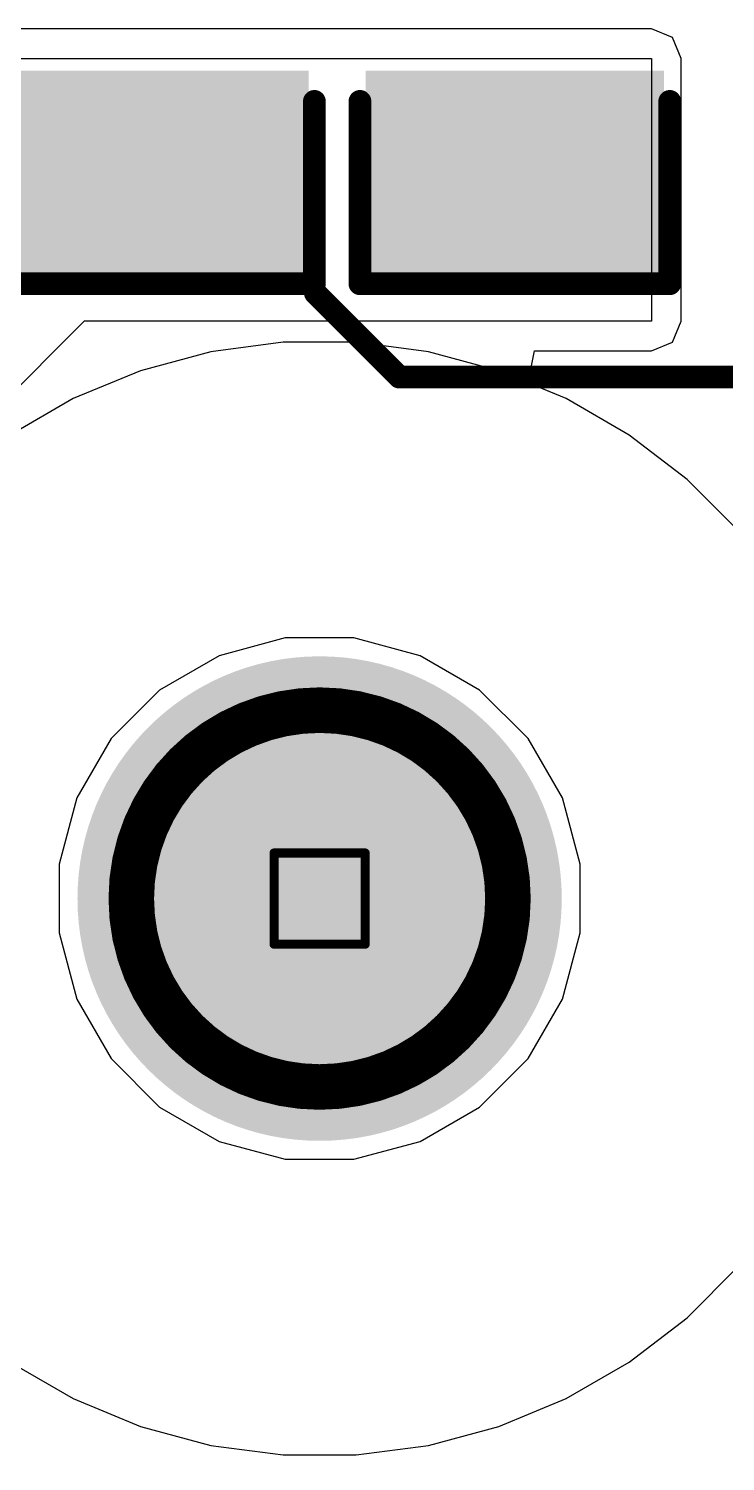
# Model space of a CAD drawing. Header units: inches. Extents: x -5 to 247, y -53 to 67.
# Drawn here: x 43.36 to 47.25, y -37.06 to -29.07 of the extents above; entities that cross this region are included whole.
import ezdxf

# ---------------------------------------------------------------- set-up
doc = ezdxf.new("R2010")
doc.units = ezdxf.units.IN
for name, color, linetype in [('Board Outline', 216, 'Continuous'), ('Bottom Layer', 5, 'Continuous'), ('Bottom Solder', 6, 'Continuous'), ('Drill Drawing', 1, 'Continuous'), ('Multi-Layer', 9, 'Continuous'), ('Pad Holes', 156, 'Continuous'), ('Top Layer', 1, 'Continuous'), ('Top Overlay', 2, 'Continuous'), ('Top Paste', 8, 'Continuous'), ('Top Solder', 216, 'Continuous')]:
    doc.layers.add(name, color=color, linetype=linetype)

# ---------------------------------------------------------------- blocks, each defined once
blk = doc.blocks.new('C___0805_48')
at = {"layer": 'Top Layer'}
for points in [[(-1.524, 0.762), (-0.508, 0.762), (-0.508, -0.762), (-1.524, -0.762)], [(0.508, 0.762), (1.524, 0.762), (1.524, -0.762), (0.508, -0.762)]]:
    blk.add_hatch(color=1, dxfattribs=at).paths.add_polyline_path(points)
at = {"layer": 'Top Paste'}
for points in [[(-1.524, 0.762), (-0.508, 0.762), (-0.508, -0.762), (-1.524, -0.762)], [(0.508, 0.762), (1.524, 0.762), (1.524, -0.762), (0.508, -0.762)]]:
    blk.add_hatch(color=8, dxfattribs=at).paths.add_polyline_path(points)
at = {"layer": 'Top Solder'}
for points in [[(-1.594, 0.832), (-0.438, 0.832), (-0.438, -0.832), (-1.594, -0.832)], [(0.438, 0.832), (1.594, 0.832), (1.594, -0.832), (0.438, -0.832)]]:
    blk.add_hatch(color=216, dxfattribs=at).paths.add_polyline_path(points)
at = {"layer": 'Top Overlay'}
for points in [[(-1.6256, -0.8636, 0.127, 0.127, 0), (-1.6256, 0.8636, 0.127, 0.127, 0)], [(-0.6096, 0.8636, 0.127, 0.127, 0), (-1.6256, 0.8636, 0.127, 0.127, 0)], [(1.6256, 0.8636, 0.127, 0.127, 0), (0.6096, 0.8636, 0.127, 0.127, 0)], [(1.6256, -0.8636, 0.127, 0.127, 0), (1.6256, 0.8636, 0.127, 0.127, 0)], [(-0.6096, -0.8636, 0.127, 0.127, 0), (-1.6256, -0.8636, 0.127, 0.127, 0)], [(1.6256, -0.8636, 0.127, 0.127, 0), (0.6096, -0.8636, 0.127, 0.127, 0)]]:
    blk.add_lwpolyline(points, format="xyseb", dxfattribs=at)
for points in [[(-1.6574, 0.8636, 0.0635, 0.0635, 1), (-1.5938, 0.8636, 0.0635, 0.0635, 1)], [(-1.6574, 0.8636, 0.0635, 0.0635, 1), (-1.5938, 0.8636, 0.0635, 0.0635, 1)], [(-0.6413, 0.8636, 0.0635, 0.0635, 1), (-0.5778, 0.8636, 0.0635, 0.0635, 1)], [(0.5778, 0.8636, 0.0635, 0.0635, 1), (0.6413, 0.8636, 0.0635, 0.0635, 1)], [(1.5938, 0.8636, 0.0635, 0.0635, 1), (1.6574, 0.8636, 0.0635, 0.0635, 1)], [(1.5938, 0.8636, 0.0635, 0.0635, 1), (1.6574, 0.8636, 0.0635, 0.0635, 1)], [(-1.6574, -0.8636, 0.0635, 0.0635, 1), (-1.5938, -0.8636, 0.0635, 0.0635, 1)], [(-1.6574, -0.8636, 0.0635, 0.0635, 1), (-1.5938, -0.8636, 0.0635, 0.0635, 1)], [(-0.6413, -0.8636, 0.0635, 0.0635, 1), (-0.5778, -0.8636, 0.0635, 0.0635, 1)], [(0.5778, -0.8636, 0.0635, 0.0635, 1), (0.6413, -0.8636, 0.0635, 0.0635, 1)], [(1.5938, -0.8636, 0.0635, 0.0635, 1), (1.6574, -0.8636, 0.0635, 0.0635, 1)], [(1.5938, -0.8636, 0.0635, 0.0635, 1), (1.6574, -0.8636, 0.0635, 0.0635, 1)]]:
    blk.add_lwpolyline(points, format="xyseb", close=True, dxfattribs=at)
blk = doc.blocks.new('C___0805_49')
at = {"layer": 'Top Layer'}
for points in [[(-1.524, 0.762), (-0.508, 0.762), (-0.508, -0.762), (-1.524, -0.762)], [(0.508, 0.762), (1.524, 0.762), (1.524, -0.762), (0.508, -0.762)]]:
    blk.add_hatch(color=1, dxfattribs=at).paths.add_polyline_path(points)
at = {"layer": 'Top Paste'}
for points in [[(-1.524, 0.762), (-0.508, 0.762), (-0.508, -0.762), (-1.524, -0.762)], [(0.508, 0.762), (1.524, 0.762), (1.524, -0.762), (0.508, -0.762)]]:
    blk.add_hatch(color=8, dxfattribs=at).paths.add_polyline_path(points)
at = {"layer": 'Top Solder'}
for points in [[(-1.594, 0.832), (-0.438, 0.832), (-0.438, -0.832), (-1.594, -0.832)], [(0.438, 0.832), (1.594, 0.832), (1.594, -0.832), (0.438, -0.832)]]:
    blk.add_hatch(color=216, dxfattribs=at).paths.add_polyline_path(points)
at = {"layer": 'Top Overlay'}
for points in [[(-1.6256, -0.8636, 0.127, 0.127, 0), (-1.6256, 0.8636, 0.127, 0.127, 0)], [(-0.6096, 0.8636, 0.127, 0.127, 0), (-1.6256, 0.8636, 0.127, 0.127, 0)], [(1.6256, 0.8636, 0.127, 0.127, 0), (0.6096, 0.8636, 0.127, 0.127, 0)], [(1.6256, -0.8636, 0.127, 0.127, 0), (1.6256, 0.8636, 0.127, 0.127, 0)], [(-0.6096, -0.8636, 0.127, 0.127, 0), (-1.6256, -0.8636, 0.127, 0.127, 0)], [(1.6256, -0.8636, 0.127, 0.127, 0), (0.6096, -0.8636, 0.127, 0.127, 0)]]:
    blk.add_lwpolyline(points, format="xyseb", dxfattribs=at)
for points in [[(-1.6574, 0.8636, 0.0635, 0.0635, 1), (-1.5938, 0.8636, 0.0635, 0.0635, 1)], [(-1.6574, 0.8636, 0.0635, 0.0635, 1), (-1.5938, 0.8636, 0.0635, 0.0635, 1)], [(-0.6413, 0.8636, 0.0635, 0.0635, 1), (-0.5778, 0.8636, 0.0635, 0.0635, 1)], [(0.5778, 0.8636, 0.0635, 0.0635, 1), (0.6413, 0.8636, 0.0635, 0.0635, 1)], [(1.5938, 0.8636, 0.0635, 0.0635, 1), (1.6574, 0.8636, 0.0635, 0.0635, 1)], [(1.5938, 0.8636, 0.0635, 0.0635, 1), (1.6574, 0.8636, 0.0635, 0.0635, 1)], [(-1.6574, -0.8636, 0.0635, 0.0635, 1), (-1.5938, -0.8636, 0.0635, 0.0635, 1)], [(-1.6574, -0.8636, 0.0635, 0.0635, 1), (-1.5938, -0.8636, 0.0635, 0.0635, 1)], [(-0.6413, -0.8636, 0.0635, 0.0635, 1), (-0.5778, -0.8636, 0.0635, 0.0635, 1)], [(0.5778, -0.8636, 0.0635, 0.0635, 1), (0.6413, -0.8636, 0.0635, 0.0635, 1)], [(1.5938, -0.8636, 0.0635, 0.0635, 1), (1.6574, -0.8636, 0.0635, 0.0635, 1)], [(1.5938, -0.8636, 0.0635, 0.0635, 1), (1.6574, -0.8636, 0.0635, 0.0635, 1)]]:
    blk.add_lwpolyline(points, format="xyseb", close=True, dxfattribs=at)

msp = doc.modelspace()

# ---------------------------------------------------------------- hatches: boundary and pattern name
at = {"layer": 'Bottom Layer'}
h = msp.add_hatch(color=5, dxfattribs=at)
edge = h.paths.add_edge_path()
edge.add_arc((44.9872, -33.9214), 1.3, 0, 360)
at = {"layer": 'Bottom Solder'}
h = msp.add_hatch(color=6, dxfattribs=at)
edge = h.paths.add_edge_path()
edge.add_arc((44.9872, -33.9214), 1.35, 0, 360)
at = {"layer": 'Multi-Layer'}
h = msp.add_hatch(color=9, dxfattribs=at)
edge = h.paths.add_edge_path()
edge.add_arc((44.9872, -33.9214), 1.3, 0, 360)
at = {"layer": 'Pad Holes'}
h = msp.add_hatch(color=7, dxfattribs=at)
edge = h.paths.add_edge_path()
edge.add_arc((44.9872, -33.9214), 1.05, 0, 360)
at = {"layer": 'Top Layer'}
h = msp.add_hatch(color=1, dxfattribs=at)
edge = h.paths.add_edge_path()
edge.add_arc((44.9872, -33.9214), 1.3, 0, 360)
at = {"layer": 'Top Solder'}
h = msp.add_hatch(color=216, dxfattribs=at)
edge = h.paths.add_edge_path()
edge.add_arc((44.9872, -33.9214), 1.35, 0, 360)

# ---------------------------------------------------------------- linework, layer by layer
at = {"layer": 'Board Outline'}
msp.add_lwpolyline([(49.772, 6.3476, 0.254, 0.254, -0.6504), (32.1175, -53.0547, 0.254, 0.254, 0)], format="xyseb", dxfattribs=at)
for points in [[(46.0372, -33.9214, 0.254, 0.254, 1), (43.9372, -33.9214, 0.254, 0.254, 1)], [(43.8737, -33.9214, 0.127, 0.127, 1), (44.0007, -33.9214, 0.127, 0.127, 1)], [(45.9737, -33.9214, 0.127, 0.127, 1), (46.1007, -33.9214, 0.127, 0.127, 1)]]:
    msp.add_lwpolyline(points, format="xyseb", close=True, dxfattribs=at)
at = {"layer": 'Bottom Layer'}
for p, q in [((44.796, -32.469), (44.4266, -32.568)), ((45.1784, -32.469), (44.796, -32.469)), ((45.5478, -32.568), (45.1784, -32.469)), ((44.4266, -32.568), (44.0954, -32.7592)), ((45.879, -32.7592), (45.5478, -32.568)), ((44.0954, -32.7592), (43.825, -33.0296)), ((46.1494, -33.0296), (45.879, -32.7592)), ((43.825, -33.0296), (43.6338, -33.3608)), ((46.3406, -33.3608), (46.1494, -33.0296)), ((43.6338, -33.3608), (43.5348, -33.7302)), ((46.4396, -33.7302), (46.3406, -33.3608)), ((43.5348, -33.7302), (43.5348, -34.1126)), ((46.4396, -34.1126), (46.4396, -33.7302)), ((43.5348, -34.1126), (43.6338, -34.482)), ((46.3406, -34.482), (46.4396, -34.1126)), ((43.6338, -34.482), (43.825, -34.8132)), ((46.1494, -34.8132), (46.3406, -34.482)), ((43.825, -34.8132), (44.0954, -35.0836)), ((45.879, -35.0836), (46.1494, -34.8132)), ((44.0954, -35.0836), (44.4266, -35.2749)), ((45.5478, -35.2749), (45.879, -35.0836)), ((44.4266, -35.2749), (44.796, -35.3738)), ((45.1784, -35.3738), (45.5478, -35.2749)), ((44.796, -35.3738), (45.1784, -35.3738))]:
    msp.add_line(p, q, dxfattribs=at)
at = {"layer": 'Drill Drawing'}
for points in [[(44.7332, -33.6674, 0.0508, 0.0508, 0), (45.2412, -33.6674, 0.0508, 0.0508, 0)], [(44.7332, -34.1754, 0.0508, 0.0508, 0), (44.7332, -33.6674, 0.0508, 0.0508, 0)], [(45.2412, -34.1754, 0.0508, 0.0508, 0), (45.2412, -33.6674, 0.0508, 0.0508, 0)], [(44.7332, -34.1754, 0.0508, 0.0508, 0), (45.2412, -34.1754, 0.0508, 0.0508, 0)]]:
    msp.add_lwpolyline(points, format="xyseb", dxfattribs=at)
for points in [[(44.7205, -33.6674, 0.0254, 0.0254, 1), (44.7459, -33.6674, 0.0254, 0.0254, 1)], [(44.7205, -33.6674, 0.0254, 0.0254, 1), (44.7459, -33.6674, 0.0254, 0.0254, 1)], [(45.2285, -33.6674, 0.0254, 0.0254, 1), (45.2539, -33.6674, 0.0254, 0.0254, 1)], [(45.2285, -33.6674, 0.0254, 0.0254, 1), (45.2539, -33.6674, 0.0254, 0.0254, 1)], [(44.7205, -34.1754, 0.0254, 0.0254, 1), (44.7459, -34.1754, 0.0254, 0.0254, 1)], [(44.7205, -34.1754, 0.0254, 0.0254, 1), (44.7459, -34.1754, 0.0254, 0.0254, 1)], [(45.2285, -34.1754, 0.0254, 0.0254, 1), (45.2539, -34.1754, 0.0254, 0.0254, 1)], [(45.2285, -34.1754, 0.0254, 0.0254, 1), (45.2539, -34.1754, 0.0254, 0.0254, 1)]]:
    msp.add_lwpolyline(points, format="xyseb", close=True, dxfattribs=at)
at = {"layer": 'Top Layer'}
for p, q in [((46.8376, -29.0745), (41.9167, -29.0745)), ((46.9542, -29.1228), (46.8376, -29.0745)), ((47.0026, -29.2394), (46.9542, -29.1228)), ((41.9167, -29.2394), (46.8376, -29.2394)), ((46.8376, -29.2394), (46.8376, -30.7046)), ((47.0026, -30.7046), (47.0026, -29.2394)), ((43.6738, -30.7046), (41.8151, -32.5633)), ((46.8376, -30.7046), (43.6738, -30.7046)), ((46.9542, -30.8212), (47.0026, -30.7046)), ((44.3811, -30.8745), (43.9886, -30.9797)), ((44.784, -30.8214), (44.3811, -30.8745)), ((44.9872, -30.8214), (44.784, -30.8214)), ((45.1904, -30.8214), (44.9872, -30.8214)), ((45.5933, -30.8745), (45.1904, -30.8214)), ((45.9858, -30.9797), (45.5933, -30.8745)), ((46.1492, -31.0473), (46.1846, -30.8695)), ((46.1846, -30.8695), (46.8376, -30.8695)), ((46.8376, -30.8695), (46.9542, -30.8212)), ((43.9886, -30.9797), (43.6132, -31.1352)), ((46.3612, -31.1352), (45.9858, -30.9797)), ((46.3612, -31.1352), (46.1492, -31.0473)), ((43.6132, -31.1352), (43.2612, -31.3383)), ((46.7132, -31.3383), (46.3612, -31.1352)), ((46.7132, -31.3383), (46.3612, -31.1352)), ((47.0356, -31.5857), (46.7132, -31.3383)), ((47.0356, -31.5857), (46.7132, -31.3383)), ((47.3229, -31.8731), (47.0356, -31.5857)), ((47.3229, -31.8731), (47.0356, -31.5857)), ((47.0356, -36.2571), (47.3229, -35.9698)), ((47.0356, -36.2571), (47.3229, -35.9698)), ((46.7132, -36.5045), (47.0356, -36.2571)), ((46.7132, -36.5045), (47.0356, -36.2571)), ((43.2612, -36.5045), (43.6132, -36.7077)), ((43.2612, -36.5045), (43.6132, -36.7077)), ((46.3612, -36.7077), (46.7132, -36.5045)), ((46.3612, -36.7077), (46.7132, -36.5045)), ((43.6132, -36.7077), (43.9886, -36.8632)), ((43.6132, -36.7077), (43.9886, -36.8632)), ((45.9858, -36.8632), (46.3612, -36.7077)), ((45.9858, -36.8632), (46.3612, -36.7077)), ((43.9886, -36.8632), (44.3811, -36.9684)), ((43.9886, -36.8632), (44.3811, -36.9684)), ((45.5933, -36.9684), (45.9858, -36.8632)), ((45.5933, -36.9684), (45.9858, -36.8632)), ((44.3811, -36.9684), (44.784, -37.0214)), ((44.3811, -36.9684), (44.784, -37.0214)), ((44.784, -37.0214), (44.9872, -37.0214)), ((44.784, -37.0214), (45.1904, -37.0214)), ((44.9872, -37.0214), (45.1904, -37.0214)), ((45.1904, -37.0214), (45.5933, -36.9684)), ((45.1904, -37.0214), (45.5933, -36.9684))]:
    msp.add_line(p, q, dxfattribs=at)
at = {"layer": 'Top Overlay'}
for points in [[(44.9641, -30.548, 0.127, 0.127, 0), (45.4314, -31.0154, 0.127, 0.127, 0)], [(45.4314, -31.0154, 0.127, 0.127, 0), (48.5055, -31.0154, 0.127, 0.127, 0)]]:
    msp.add_lwpolyline(points, format="xyseb", dxfattribs=at)
for points in [[(44.9323, -30.548, 0.0635, 0.0635, 1), (44.9958, -30.548, 0.0635, 0.0635, 1)], [(45.3997, -31.0154, 0.0635, 0.0635, 1), (45.4632, -31.0154, 0.0635, 0.0635, 1)], [(45.3997, -31.0154, 0.0635, 0.0635, 1), (45.4632, -31.0154, 0.0635, 0.0635, 1)]]:
    msp.add_lwpolyline(points, format="xyseb", close=True, dxfattribs=at)

# ---------------------------------------------------------------- block references
at = {"rotation": 270}
for name, p in [('C___0805_49', (44.0944, -28.8697)), ('C___0805_48', (46.0756, -28.8697))]:
    msp.add_blockref(name, p, dxfattribs=at)

doc.saveas('drawing.dxf')
